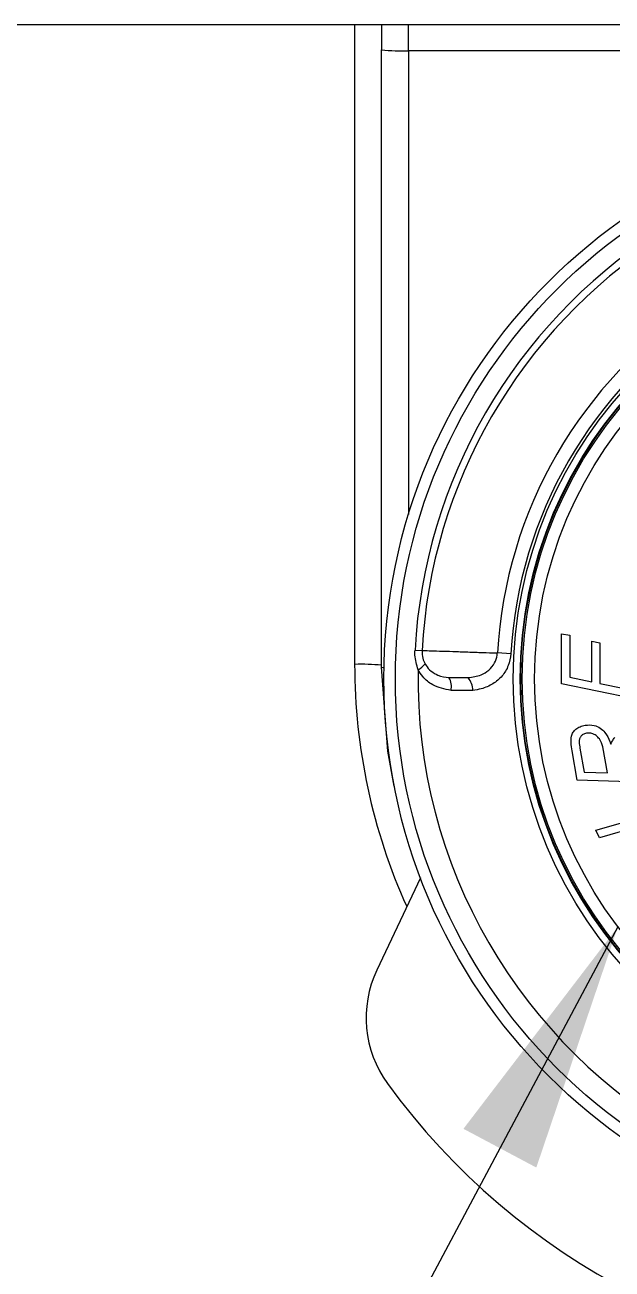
# Model space of a CAD drawing. Header units: millimetres. Extents: x 12 to 854, y 4 to 555.
# Drawn here: x 156.84 to 165.16, y 239.71 to 257.36 of the extents above; entities that cross this region are included whole.
import ezdxf

# ---------------------------------------------------------------- set-up
doc = ezdxf.new("R2010")
doc.units = ezdxf.units.MM
doc.linetypes.add('CENTER', pattern=[10.16, 6.35, -1.27, 1.27, -1.27])
doc.layers.add('DEFAULT_1', color=7, linetype='CENTER')
doc.dimstyles.new('SLDDIMSTYLE1', dxfattribs={"dimtxt": 0.18, "dimasz": 3.556, "dimexe": 0, "dimexo": 0.0625, "dimgap": 0, "dimtad": 0, "dimtih": 1, "dimtoh": 1, "dimdec": 0, "dimrnd": 1e-09, "dimzin": 0, "dimdsep": 46, "dimtxsty": 'Standard', "dimsah": 1, "dimcen": 0.09, "dimadec": 0, "dimazin": 0, "dimtfac": 3.556, "dimtdec": 0, "dimtofl": 0, "dimtmove": 0, "dimatfit": 3, "dimfxl": 1, "dimfrac": 2, "dimtolj": 1, "dimtzin": 0, "dimarcsym": 0})

msp = doc.modelspace()

# ---------------------------------------------------------------- linework, layer by layer
at = {"color": 7, "linetype": 'Continuous', "lineweight": 25}
for p, q in [((200.055, 257.355), (139.732, 257.355)), ((161.893, 257.355), (161.893, 257.001)), ((162.274, 256.987), (162.274, 257.355)), ((161.893, 248.249), (161.893, 257.001)), ((177.514, 256.987), (162.274, 256.987)), ((164.442, 248.012), (164.442, 248.723)), ((164.442, 248.723), (164.558, 248.704)), ((164.558, 248.704), (164.558, 248.106)), ((164.869, 248.042), (164.869, 248.619)), ((164.869, 248.619), (164.985, 248.593)), ((164.985, 248.593), (164.985, 248.019)), ((162.366, 248.491), (162.466, 248.485)), ((163.723, 248.439), (163.533, 248.45)), ((162.847, 248.1), (163.118, 248.1)), ((164.558, 248.106), (164.869, 248.042)), ((163.186, 247.919), (162.876, 247.919)), ((165.45, 247.805), (164.442, 248.012)), ((164.985, 248.019), (165.334, 247.947)), ((164.664, 246.645), (164.59, 247.061)), ((164.702, 247.099), (164.762, 246.758)), ((165.092, 246.749), (165.026, 247.119)), ((165.692, 246.616), (164.664, 246.645)), ((164.762, 246.758), (165.092, 246.749)), ((164.925, 245.936), (165.508, 246.104)), ((164.98, 245.831), (164.925, 245.936)), ((165.529, 245.989), (164.98, 245.831)), ((162.442, 245.263), (161.825, 243.954))]:
    msp.add_line(p, q, dxfattribs=at)
at = {"color": 8, "linetype": 'Continuous', "lineweight": 25}
for p, q in [((161.512, 248.289), (161.512, 257.355)), ((162.274, 256.987), (162.274, 250.412))]:
    msp.add_line(p, q, dxfattribs=at)
at = {"color": 7, "linetype": 'Continuous', "lineweight": 25, "flags": 128}
msp.add_lwpolyline([(162.073, 246.561), (161.982, 247.057), (161.893, 248.249)], dxfattribs=at)
at = {"color": 7, "linetype": 'Continuous', "lineweight": 25}
for radius in [7.968, 7.806, 6.137, 6.039, 6.031, 6.01, 5.834]:
    msp.add_circle((169.894, 248.084), radius, dxfattribs=at)
for centre, radius, start, end in [((162.179, 259.727), 2.741, 264.0133, 271.9891), ((169.894, 248.084), 7.539, 123.0934, 176.9066), ((169.894, 248.084), 7.439, 123.0934, 176.9066), ((169.894, 248.084), 6.372, 123.2927, 176.7073), ((169.894, 248.084), 6.181, 123.2927, 176.7073), ((161.607, 245.549), 2.741, 84.0133, 91.9891), ((169.894, 248.084), 7.486, 179.0215, 240.9785), ((162.302, 248.437), 0.249, 295.4835, 325.8971), ((162.635, 247.974), 0.247, 347.2124, 30.82), ((162.888, 247.912), 0.297, 1.3949, 39.2838), ((163.261, 243.277), 1.587, 154.759, 215.9336), ((169.894, 248.084), 9.779, 215.9336, 324.0664)]:
    msp.add_arc(centre, radius, start, end, dxfattribs=at)
at = {"color": 8, "linetype": 'Continuous', "lineweight": 25}
for centre, radius, start, end in [((169.884, 248.289), 8.373, 180.0005, 204.2266), ((161.931, 248.375), 0.132, 253.2616, 268.6428)]:
    msp.add_arc(centre, radius, start, end, dxfattribs=at)
at = {"color": 7, "linetype": 'Continuous', "lineweight": 25}
for points, knots in [([(162.409, 248.212), (162.389, 248.281), (162.363, 248.372), (162.365, 248.467), (162.366, 248.491)], [0, 0, 0, 0, 0.752088, 1, 1, 1, 1]), ([(162.466, 248.485), (162.467, 248.448), (162.469, 248.381), (162.496, 248.322), (162.508, 248.297)], [0, 0, 0, 0, 0.567652, 1, 1, 1, 1]), ([(162.466, 248.485), (162.47, 248.485), (162.485, 248.485), (162.558, 248.483), (162.706, 248.478), (162.899, 248.472), (163.114, 248.464), (163.327, 248.457), (163.463, 248.452), (163.524, 248.45), (163.533, 248.45)], [0, 0, 0, 0, 0.062589, 0.214629, 0.366687, 0.51878, 0.670909, 0.82306, 0.975209, 1, 1, 1, 1]), ([(163.118, 248.1), (163.181, 248.109), (163.285, 248.124), (163.416, 248.201), (163.497, 248.301), (163.527, 248.391), (163.532, 248.44), (163.533, 248.45)], [0, 0, 0, 0, 0.318628, 0.535708, 0.753949, 0.95248, 1, 1, 1, 1]), ([(163.723, 248.439), (163.714, 248.382), (163.697, 248.267), (163.604, 248.118), (163.471, 248.004), (163.324, 247.941), (163.225, 247.925), (163.186, 247.919)], [0, 0, 0, 0, 0.205574, 0.410977, 0.620907, 0.8471763, 1, 1, 1, 1]), ([(162.876, 247.919), (162.786, 247.938), (162.638, 247.969), (162.484, 248.093), (162.43, 248.178), (162.409, 248.212)], [0, 0, 0, 0, 0.4824227, 0.7980848, 1, 1, 1, 1]), ([(162.508, 248.297), (162.513, 248.289), (162.535, 248.25), (162.593, 248.187), (162.704, 248.122), (162.794, 248.108), (162.847, 248.1)], [0, 0, 0, 0, 0.0623618, 0.3197743, 0.5955852, 1, 1, 1, 1]), ([(164.59, 247.061), (164.584, 247.1), (164.574, 247.169), (164.575, 247.261), (164.602, 247.327), (164.645, 247.374), (164.704, 247.41), (164.751, 247.42), (164.776, 247.426)], [0, 0, 0, 0, 0.251455, 0.435443, 0.564601, 0.693378, 0.837298, 1, 1, 1, 1]), ([(164.776, 247.426), (164.819, 247.429), (164.893, 247.435), (164.992, 247.39), (165.072, 247.312), (165.114, 247.226), (165.134, 247.168), (165.138, 247.155)], [0, 0, 0, 0, 0.261574, 0.447262, 0.633543, 0.922204, 1, 1, 1, 1]), ([(164.794, 247.311), (164.776, 247.306), (164.746, 247.298), (164.713, 247.268), (164.693, 247.231), (164.689, 247.173), (164.697, 247.129), (164.702, 247.099)], [0, 0, 0, 0, 0.204123, 0.354245, 0.505099, 0.664123, 1, 1, 1, 1]), ([(165.026, 247.119), (165.013, 247.159), (164.993, 247.219), (164.932, 247.282), (164.873, 247.311), (164.824, 247.315), (164.799, 247.312), (164.794, 247.311)], [0, 0, 0, 0, 0.362286, 0.561932, 0.762425, 0.95248, 1, 1, 1, 1]), ([(165.138, 247.155), (165.146, 247.172), (165.158, 247.197), (165.179, 247.229), (165.191, 247.244), (165.197, 247.251)], [0, 0, 0, 0, 0.49533, 0.746571, 1, 1, 1, 1])]:
    msp.add_open_spline(points, degree=3, knots=knots, dxfattribs=at)

# ---------------------------------------------------------------- leaders
at = {"layer": 'DEFAULT_1'}
msp.add_leader([(165.239, 244.568), (140.848, 198.75)], dimstyle='SLDDIMSTYLE1', dxfattribs=at)

doc.saveas('drawing.dxf')
